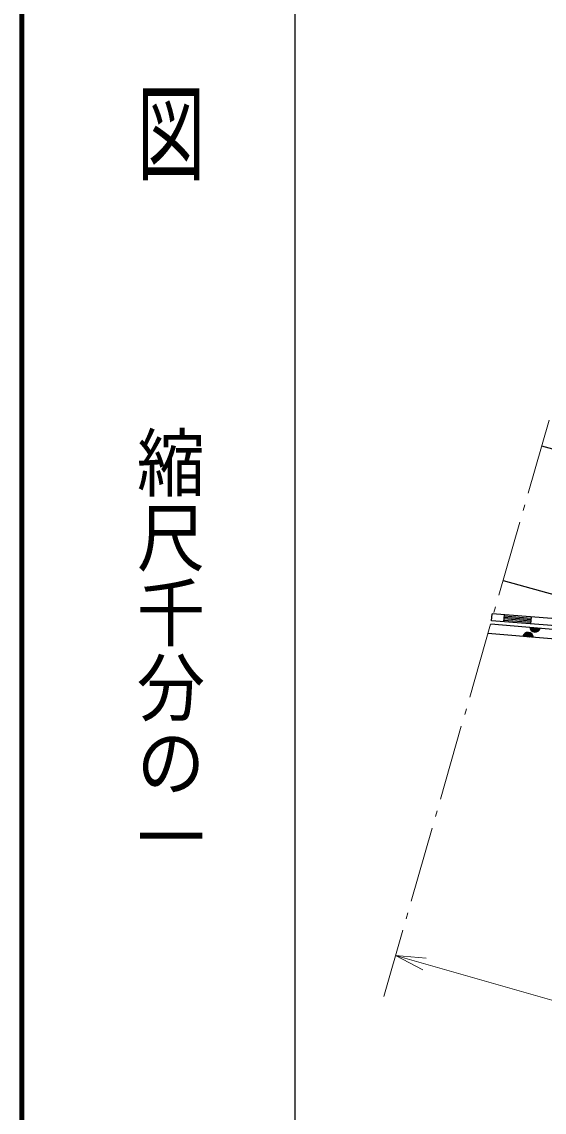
# Model space of a CAD drawing. Units: millimetres, scale not verified. Extents: x 40000 to 680000, y 20000 to 380000.
# Drawn here: x 40000 to 74454, y 245305 to 317220 of the extents above; entities that cross this region are included whole.
import ezdxf
from ezdxf.enums import TextEntityAlignment as Align

# ---------------------------------------------------------------- set-up
doc = ezdxf.new("R2010")
doc.units = ezdxf.units.MM
doc.header["$LTSCALE"] = 1000
for name, color, linetype, lineweight in [('M-BGD', 7, 'Continuous', 25), ('M-BMK-HTXT', 7, 'Continuous', 13), ('M-STR-HTXT', 7, 'Continuous', 13), ('M-TTL', 2, 'Continuous', 140), ('M-TTL-BAND', 7, 'Continuous', 25)]:
    doc.layers.add(name, color=color, linetype=linetype, lineweight=lineweight)
doc.styles.add('@ＭＳ ゴシック', font='')
doc.styles.get('@ＭＳ ゴシック').set_extended_font_data('@MS Gothic')

msp = doc.modelspace()

# ---------------------------------------------------------------- linework, layer by layer
at = {"layer": 'M-BGD'}
for p, q in [((70988, 277717), (71024, 278165)), ((83080, 276763), (70988, 277717)), ((82744, 277241), (71024, 278165)), ((71815, 278103), (71780, 277654)), ((73581, 277603), (71787, 277744)), ((73588, 277692), (71794, 277834)), ((73595, 277782), (71801, 277924)), ((73602, 277872), (71808, 278013)), ((73574, 277513), (73609, 277962))]:
    msp.add_line(p, q, dxfattribs=at)
for points in [[(71751, 280373), (80556, 277935), (80830, 278786), (81955, 278426), (83181, 282464), (82056, 282882), (83193, 286870), (81967, 287188), (82079, 287696), (76796, 289182), (76623, 288586), (74294, 289228)], [(111361, 283131), (111753, 271535), (83038, 275484), (82016, 275930), (70746, 276873)], [(70931, 277518), (82746, 276507), (83390, 276142), (111091, 272271), (110717, 283328)]]:
    msp.add_lwpolyline(points, dxfattribs=at)
for centre, radius, start, end in [((73387, 276597), 354, 4.01736, 166.42254), ((73387, 276597), 283, 6.2414, 164.1985), ((73854, 277322), 354, 183.90795, 346.31313), ((73854, 277322), 283, 186.13199, 344.08909), ((73854, 277322), 212, 189.87831, 340.34276), ((73854, 277322), 142, 197.59004, 332.63103), ((73854, 277322), 100, 207.90771, 322.31337), ((73387, 276597), 212, 9.98773, 160.45218), ((73387, 276597), 142, 17.69946, 152.74045), ((73387, 276597), 100, 28.01712, 142.42279)]:
    msp.add_arc(centre, radius, start, end, dxfattribs=at)
at = {"layer": 'M-BMK-HTXT'}
for p, q in [((74785, 290940), (73405, 286134)), ((73184, 285365), (73074, 284981)), ((72853, 284212), (71473, 279406)), ((71252, 278637), (71142, 278252)), ((70921, 277483), (69541, 272678)), ((69320, 271909), (69210, 271524)), ((68989, 270755), (67609, 265950)), ((67388, 265181), (67278, 264796)), ((67057, 264027), (65677, 259222)), ((65456, 258453), (65346, 258068)), ((65125, 257299), (63874, 252943))]:
    msp.add_line(p, q, dxfattribs=at)
at = {"layer": 'M-STR-HTXT'}
for q in [(174405, 224304), (66459, 254696), (66679, 255466)]:
    msp.add_line((64646, 255630), q, dxfattribs=at)
at = {"layer": 'M-TTL'}
msp.add_line((40000, 380000), (40000, 20000), dxfattribs=at)
at = {"layer": 'M-TTL-BAND'}
msp.add_line((58000, 370000), (58000, 20000), dxfattribs=at)

# ---------------------------------------------------------------- texts
at = {"layer": 'M-TTL-BAND', "style": '@ＭＳ ゴシック'}
for s, width, p in [('平  面  図', 1.55, (49777, 306475)), ('縮尺千分の一', 1.1, (49777, 261030))]:
    msp.add_text(s, height=3290, rotation=270, dxfattribs=dict(at, width=width)).set_placement(p, align=Align.MIDDLE_RIGHT)

doc.saveas('drawing.dxf')
